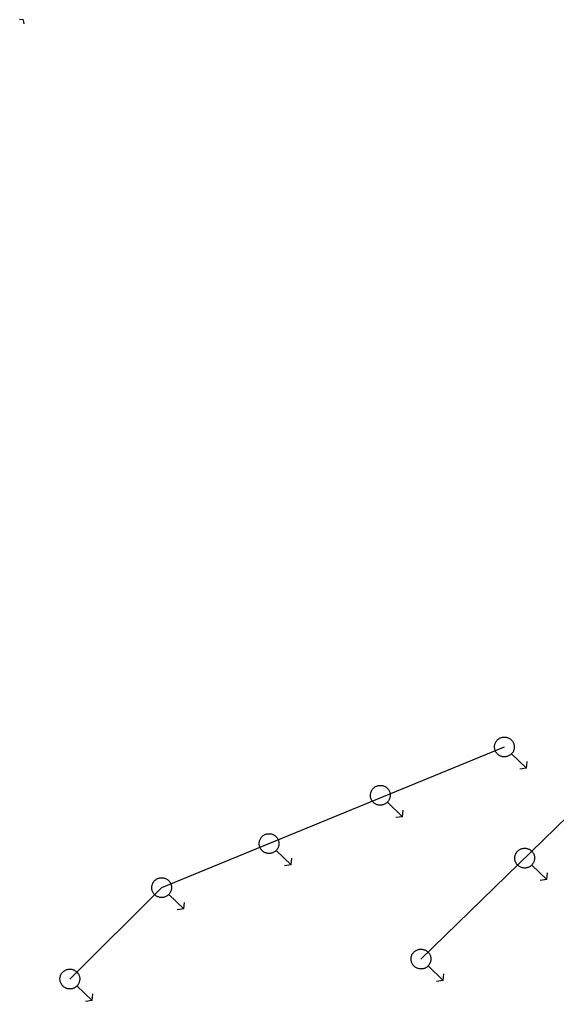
# Model space of a CAD drawing. Header units: inches. Extents: x 21905 to 29562, y 37649 to 43473.
# Drawn here: x 24742.9 to 24912, y 40787.1 to 41095.6 of the extents above; entities that cross this region are included whole.
import ezdxf

# ---------------------------------------------------------------- set-up
doc = ezdxf.new("R2010")
doc.units = ezdxf.units.IN
doc.header["$MEASUREMENT"] = 0

msp = doc.modelspace()

# ---------------------------------------------------------------- linework, layer by layer
for points in [[(24744.11, 41095.53), (24742.95, 41095.64)], [(24744.11, 41095.53), (24742.95, 41095.64)], [(24744.11, 41095.53), (24744.28, 41094.37)], [(24744.11, 41095.53), (24744.28, 41094.37)], [(24869.11, 40800.41), (24961.45, 40890.26), (25045.15, 40965.88)], [(24869.11, 40800.41), (24961.45, 40890.26), (25045.15, 40965.88)], [(24898.28, 40868.08), (24898.35, 40867.87), (24898.4, 40867.66), (24898.43, 40867.44), (24898.45, 40867.23), (24898.45, 40867.01), (24898.44, 40866.79), (24898.41, 40866.58), (24898.37, 40866.36), (24898.31, 40866.15), (24898.24, 40865.95), (24898.16, 40865.75), (24898.06, 40865.55), (24897.95, 40865.37), (24897.82, 40865.19), (24897.68, 40865.02), (24897.54, 40864.86), (24897.38, 40864.71), (24897.21, 40864.58), (24897.03, 40864.45), (24896.84, 40864.34), (24896.65, 40864.24), (24896.45, 40864.16), (24896.24, 40864.09), (24896.03, 40864.03), (24895.82, 40863.99), (24895.6, 40863.96), (24895.39, 40863.95), (24895.17, 40863.96), (24894.95, 40863.98), (24894.74, 40864.01), (24894.52, 40864.06), (24894.32, 40864.12), (24894.11, 40864.2), (24893.92, 40864.29), (24893.73, 40864.4), (24893.54, 40864.52), (24893.37, 40864.65), (24893.21, 40864.79), (24893.05, 40864.95), (24892.91, 40865.11), (24892.78, 40865.28), (24892.66, 40865.47), (24892.56, 40865.66), (24892.46, 40865.85), (24892.39, 40866.06), (24892.32, 40866.27), (24892.28, 40866.48), (24892.24, 40866.69), (24892.22, 40866.91), (24892.22, 40867.13), (24892.23, 40867.34), (24892.26, 40867.56), (24892.3, 40867.77), (24892.36, 40867.98), (24892.43, 40868.19), (24892.51, 40868.39), (24892.61, 40868.58), (24892.72, 40868.77), (24892.85, 40868.95), (24892.99, 40869.12), (24893.14, 40869.28), (24893.29, 40869.42), (24893.46, 40869.56), (24893.64, 40869.68), (24893.83, 40869.8), (24894.02, 40869.89), (24894.22, 40869.98), (24894.43, 40870.05), (24894.64, 40870.11), (24894.85, 40870.15), (24895.07, 40870.17), (24895.29, 40870.18), (24895.5, 40870.18), (24895.72, 40870.16), (24895.93, 40870.13), (24896.15, 40870.08), (24896.35, 40870.01), (24896.56, 40869.94), (24896.75, 40869.84), (24896.94, 40869.74), (24897.13, 40869.62), (24897.3, 40869.49), (24897.46, 40869.34), (24897.62, 40869.19), (24897.76, 40869.03), (24897.89, 40868.85), (24898.01, 40868.67), (24898.11, 40868.48), (24898.21, 40868.28), (24898.28, 40868.08)], [(24898.28, 40868.08), (24898.35, 40867.87), (24898.4, 40867.66), (24898.43, 40867.44), (24898.45, 40867.23), (24898.45, 40867.01), (24898.44, 40866.79), (24898.41, 40866.58), (24898.37, 40866.36), (24898.31, 40866.15), (24898.24, 40865.95), (24898.16, 40865.75), (24898.06, 40865.55), (24897.95, 40865.37), (24897.82, 40865.19), (24897.68, 40865.02), (24897.54, 40864.86), (24897.38, 40864.71), (24897.21, 40864.58), (24897.03, 40864.45), (24896.84, 40864.34), (24896.65, 40864.24), (24896.45, 40864.16), (24896.24, 40864.09), (24896.03, 40864.03), (24895.82, 40863.99), (24895.6, 40863.96), (24895.39, 40863.95), (24895.17, 40863.96), (24894.95, 40863.98), (24894.74, 40864.01), (24894.52, 40864.06), (24894.32, 40864.12), (24894.11, 40864.2), (24893.92, 40864.29), (24893.73, 40864.4), (24893.54, 40864.52), (24893.37, 40864.65), (24893.21, 40864.79), (24893.05, 40864.95), (24892.91, 40865.11), (24892.78, 40865.28), (24892.66, 40865.47), (24892.56, 40865.66), (24892.46, 40865.85), (24892.39, 40866.06), (24892.32, 40866.27), (24892.28, 40866.48), (24892.24, 40866.69), (24892.22, 40866.91), (24892.22, 40867.13), (24892.23, 40867.34), (24892.26, 40867.56), (24892.3, 40867.77), (24892.36, 40867.98), (24892.43, 40868.19), (24892.51, 40868.39), (24892.61, 40868.58), (24892.72, 40868.77), (24892.85, 40868.95), (24892.99, 40869.12), (24893.14, 40869.28), (24893.29, 40869.42), (24893.46, 40869.56), (24893.64, 40869.68), (24893.83, 40869.8), (24894.02, 40869.89), (24894.22, 40869.98), (24894.43, 40870.05), (24894.64, 40870.11), (24894.85, 40870.15), (24895.07, 40870.17), (24895.29, 40870.18), (24895.5, 40870.18), (24895.72, 40870.16), (24895.93, 40870.13), (24896.15, 40870.08), (24896.35, 40870.01), (24896.56, 40869.94), (24896.75, 40869.84), (24896.94, 40869.74), (24897.13, 40869.62), (24897.3, 40869.49), (24897.46, 40869.34), (24897.62, 40869.19), (24897.76, 40869.03), (24897.89, 40868.85), (24898.01, 40868.67), (24898.11, 40868.48), (24898.21, 40868.28), (24898.28, 40868.08)], [(24758.73, 40794.12), (24787.6, 40822.85), (24895.34, 40867.07)], [(24758.73, 40794.12), (24787.6, 40822.85), (24895.34, 40867.07)], [(24897.58, 40864.9), (24902.31, 40860.35)], [(24897.58, 40864.9), (24902.31, 40860.35)], [(24902.31, 40860.35), (24902.52, 40862.45)], [(24902.31, 40860.35), (24902.52, 40862.45)], [(24902.31, 40860.35), (24900.23, 40860.06)], [(24902.31, 40860.35), (24900.23, 40860.06)], [(24859.28, 40852.88), (24859.35, 40852.67), (24859.4, 40852.46), (24859.43, 40852.24), (24859.45, 40852.03), (24859.45, 40851.81), (24859.44, 40851.59), (24859.41, 40851.38), (24859.37, 40851.16), (24859.31, 40850.95), (24859.24, 40850.75), (24859.16, 40850.55), (24859.06, 40850.35), (24858.95, 40850.17), (24858.82, 40849.99), (24858.68, 40849.82), (24858.54, 40849.66), (24858.38, 40849.51), (24858.21, 40849.38), (24858.03, 40849.25), (24857.84, 40849.14), (24857.65, 40849.04), (24857.45, 40848.96), (24857.24, 40848.89), (24857.03, 40848.83), (24856.82, 40848.79), (24856.6, 40848.76), (24856.39, 40848.75), (24856.17, 40848.76), (24855.95, 40848.78), (24855.74, 40848.81), (24855.52, 40848.86), (24855.32, 40848.92), (24855.11, 40849), (24854.92, 40849.09), (24854.73, 40849.2), (24854.54, 40849.32), (24854.37, 40849.45), (24854.21, 40849.59), (24854.05, 40849.75), (24853.91, 40849.91), (24853.78, 40850.09), (24853.66, 40850.27), (24853.56, 40850.46), (24853.47, 40850.66), (24853.39, 40850.86), (24853.32, 40851.07), (24853.28, 40851.28), (24853.24, 40851.49), (24853.22, 40851.71), (24853.22, 40851.93), (24853.23, 40852.15), (24853.26, 40852.36), (24853.3, 40852.58), (24853.36, 40852.79), (24853.43, 40852.99), (24853.51, 40853.19), (24853.61, 40853.38), (24853.72, 40853.57), (24853.85, 40853.75), (24853.99, 40853.92), (24854.14, 40854.08), (24854.29, 40854.22), (24854.46, 40854.36), (24854.64, 40854.49), (24854.83, 40854.6), (24855.02, 40854.7), (24855.22, 40854.78), (24855.43, 40854.85), (24855.64, 40854.91), (24855.85, 40854.95), (24856.07, 40854.97), (24856.29, 40854.99), (24856.5, 40854.98), (24856.72, 40854.96), (24856.94, 40854.93), (24857.15, 40854.88), (24857.35, 40854.81), (24857.56, 40854.74), (24857.75, 40854.64), (24857.95, 40854.54), (24858.13, 40854.42), (24858.3, 40854.29), (24858.46, 40854.15), (24858.62, 40853.99), (24858.76, 40853.83), (24858.89, 40853.65), (24859.01, 40853.47), (24859.11, 40853.28), (24859.21, 40853.08), (24859.28, 40852.88)], [(24859.28, 40852.88), (24859.35, 40852.67), (24859.4, 40852.46), (24859.43, 40852.24), (24859.45, 40852.03), (24859.45, 40851.81), (24859.44, 40851.59), (24859.41, 40851.38), (24859.37, 40851.16), (24859.31, 40850.95), (24859.24, 40850.75), (24859.16, 40850.55), (24859.06, 40850.35), (24858.95, 40850.17), (24858.82, 40849.99), (24858.68, 40849.82), (24858.54, 40849.66), (24858.38, 40849.51), (24858.21, 40849.38), (24858.03, 40849.25), (24857.84, 40849.14), (24857.65, 40849.04), (24857.45, 40848.96), (24857.24, 40848.89), (24857.03, 40848.83), (24856.82, 40848.79), (24856.6, 40848.76), (24856.39, 40848.75), (24856.17, 40848.76), (24855.95, 40848.78), (24855.74, 40848.81), (24855.52, 40848.86), (24855.32, 40848.92), (24855.11, 40849), (24854.92, 40849.09), (24854.73, 40849.2), (24854.54, 40849.32), (24854.37, 40849.45), (24854.21, 40849.59), (24854.05, 40849.75), (24853.91, 40849.91), (24853.78, 40850.09), (24853.66, 40850.27), (24853.56, 40850.46), (24853.47, 40850.66), (24853.39, 40850.86), (24853.32, 40851.07), (24853.28, 40851.28), (24853.24, 40851.49), (24853.22, 40851.71), (24853.22, 40851.93), (24853.23, 40852.15), (24853.26, 40852.36), (24853.3, 40852.58), (24853.36, 40852.79), (24853.43, 40852.99), (24853.51, 40853.19), (24853.61, 40853.38), (24853.72, 40853.57), (24853.85, 40853.75), (24853.99, 40853.92), (24854.14, 40854.08), (24854.29, 40854.22), (24854.46, 40854.36), (24854.64, 40854.49), (24854.83, 40854.6), (24855.02, 40854.7), (24855.22, 40854.78), (24855.43, 40854.85), (24855.64, 40854.91), (24855.85, 40854.95), (24856.07, 40854.97), (24856.29, 40854.99), (24856.5, 40854.98), (24856.72, 40854.96), (24856.94, 40854.93), (24857.15, 40854.88), (24857.35, 40854.81), (24857.56, 40854.74), (24857.75, 40854.64), (24857.95, 40854.54), (24858.13, 40854.42), (24858.3, 40854.29), (24858.46, 40854.15), (24858.62, 40853.99), (24858.76, 40853.83), (24858.89, 40853.65), (24859.01, 40853.47), (24859.11, 40853.28), (24859.21, 40853.08), (24859.28, 40852.88)], [(24858.58, 40849.7), (24863.31, 40845.15)], [(24858.58, 40849.7), (24863.31, 40845.15)], [(24863.31, 40845.15), (24863.52, 40847.25)], [(24863.31, 40845.15), (24863.52, 40847.25)], [(24863.31, 40845.15), (24861.23, 40844.86)], [(24863.31, 40845.15), (24861.23, 40844.86)], [(24824.31, 40837.71), (24824.37, 40837.5), (24824.42, 40837.29), (24824.45, 40837.07), (24824.47, 40836.86), (24824.48, 40836.64), (24824.46, 40836.42), (24824.44, 40836.2), (24824.4, 40835.99), (24824.34, 40835.78), (24824.27, 40835.58), (24824.18, 40835.38), (24824.08, 40835.18), (24823.97, 40835), (24823.85, 40834.82), (24823.71, 40834.65), (24823.56, 40834.49), (24823.4, 40834.34), (24823.23, 40834.2), (24823.05, 40834.08), (24822.87, 40833.97), (24822.67, 40833.87), (24822.47, 40833.79), (24822.27, 40833.71), (24822.06, 40833.66), (24821.84, 40833.62), (24821.63, 40833.59), (24821.41, 40833.58), (24821.19, 40833.58), (24820.98, 40833.6), (24820.76, 40833.64), (24820.55, 40833.69), (24820.34, 40833.75), (24820.14, 40833.83), (24819.94, 40833.92), (24819.75, 40834.03), (24819.57, 40834.15), (24819.4, 40834.28), (24819.23, 40834.42), (24819.08, 40834.57), (24818.94, 40834.74), (24818.81, 40834.91), (24818.69, 40835.1), (24818.58, 40835.29), (24818.49, 40835.48), (24818.41, 40835.69), (24818.35, 40835.89), (24818.3, 40836.11), (24818.27, 40836.32), (24818.25, 40836.54), (24818.24, 40836.76), (24818.26, 40836.97), (24818.28, 40837.19), (24818.33, 40837.4), (24818.38, 40837.61), (24818.45, 40837.82), (24818.54, 40838.02), (24818.64, 40838.21), (24818.75, 40838.4), (24818.87, 40838.58), (24819.01, 40838.74), (24819.16, 40838.9), (24819.32, 40839.05), (24819.49, 40839.19), (24819.67, 40839.31), (24819.85, 40839.42), (24820.05, 40839.52), (24820.25, 40839.61), (24820.45, 40839.68), (24820.66, 40839.73), (24820.88, 40839.78), (24821.09, 40839.8), (24821.31, 40839.81), (24821.53, 40839.81), (24821.75, 40839.79), (24821.96, 40839.76), (24822.17, 40839.71), (24822.38, 40839.64), (24822.58, 40839.56), (24822.78, 40839.47), (24822.97, 40839.37), (24823.15, 40839.25), (24823.33, 40839.12), (24823.49, 40838.97), (24823.64, 40838.82), (24823.79, 40838.65), (24823.92, 40838.48), (24824.03, 40838.3), (24824.14, 40838.11), (24824.23, 40837.91), (24824.31, 40837.71)], [(24824.31, 40837.71), (24824.37, 40837.5), (24824.42, 40837.29), (24824.45, 40837.07), (24824.47, 40836.86), (24824.48, 40836.64), (24824.46, 40836.42), (24824.44, 40836.2), (24824.4, 40835.99), (24824.34, 40835.78), (24824.27, 40835.58), (24824.18, 40835.38), (24824.08, 40835.18), (24823.97, 40835), (24823.85, 40834.82), (24823.71, 40834.65), (24823.56, 40834.49), (24823.4, 40834.34), (24823.23, 40834.2), (24823.05, 40834.08), (24822.87, 40833.97), (24822.67, 40833.87), (24822.47, 40833.79), (24822.27, 40833.71), (24822.06, 40833.66), (24821.84, 40833.62), (24821.63, 40833.59), (24821.41, 40833.58), (24821.19, 40833.58), (24820.98, 40833.6), (24820.76, 40833.64), (24820.55, 40833.69), (24820.34, 40833.75), (24820.14, 40833.83), (24819.94, 40833.92), (24819.75, 40834.03), (24819.57, 40834.15), (24819.4, 40834.28), (24819.23, 40834.42), (24819.08, 40834.57), (24818.94, 40834.74), (24818.81, 40834.91), (24818.69, 40835.1), (24818.58, 40835.29), (24818.49, 40835.48), (24818.41, 40835.69), (24818.35, 40835.89), (24818.3, 40836.11), (24818.27, 40836.32), (24818.25, 40836.54), (24818.24, 40836.76), (24818.26, 40836.97), (24818.28, 40837.19), (24818.33, 40837.4), (24818.38, 40837.61), (24818.45, 40837.82), (24818.54, 40838.02), (24818.64, 40838.21), (24818.75, 40838.4), (24818.87, 40838.58), (24819.01, 40838.74), (24819.16, 40838.9), (24819.32, 40839.05), (24819.49, 40839.19), (24819.67, 40839.31), (24819.85, 40839.42), (24820.05, 40839.52), (24820.25, 40839.61), (24820.45, 40839.68), (24820.66, 40839.73), (24820.88, 40839.78), (24821.09, 40839.8), (24821.31, 40839.81), (24821.53, 40839.81), (24821.75, 40839.79), (24821.96, 40839.76), (24822.17, 40839.71), (24822.38, 40839.64), (24822.58, 40839.56), (24822.78, 40839.47), (24822.97, 40839.37), (24823.15, 40839.25), (24823.33, 40839.12), (24823.49, 40838.97), (24823.64, 40838.82), (24823.79, 40838.65), (24823.92, 40838.48), (24824.03, 40838.3), (24824.14, 40838.11), (24824.23, 40837.91), (24824.31, 40837.71)], [(24823.6, 40834.53), (24828.34, 40829.98)], [(24823.6, 40834.53), (24828.34, 40829.98)], [(24904.66, 40833.13), (24904.72, 40832.93), (24904.77, 40832.71), (24904.8, 40832.5), (24904.82, 40832.28), (24904.82, 40832.06), (24904.81, 40831.85), (24904.78, 40831.63), (24904.74, 40831.42), (24904.69, 40831.21), (24904.62, 40831), (24904.53, 40830.8), (24904.43, 40830.61), (24904.32, 40830.42), (24904.19, 40830.24), (24904.06, 40830.08), (24903.91, 40829.92), (24903.75, 40829.77), (24903.58, 40829.63), (24903.4, 40829.51), (24903.21, 40829.4), (24903.02, 40829.3), (24902.82, 40829.21), (24902.61, 40829.14), (24902.4, 40829.09), (24902.19, 40829.04), (24901.97, 40829.02), (24901.76, 40829.01), (24901.54, 40829.01), (24901.32, 40829.03), (24901.11, 40829.06), (24900.9, 40829.11), (24900.69, 40829.18), (24900.49, 40829.26), (24900.29, 40829.35), (24900.1, 40829.45), (24899.92, 40829.57), (24899.74, 40829.7), (24899.58, 40829.85), (24899.42, 40830), (24899.28, 40830.17), (24899.15, 40830.34), (24899.03, 40830.52), (24898.93, 40830.71), (24898.84, 40830.91), (24898.76, 40831.11), (24898.7, 40831.32), (24898.65, 40831.53), (24898.61, 40831.75), (24898.59, 40831.96), (24898.59, 40832.18), (24898.6, 40832.4), (24898.63, 40832.62), (24898.67, 40832.83), (24898.73, 40833.04), (24898.8, 40833.24), (24898.88, 40833.44), (24898.98, 40833.64), (24899.1, 40833.82), (24899.22, 40834), (24899.36, 40834.17), (24899.51, 40834.33), (24899.67, 40834.48), (24899.84, 40834.62), (24900.01, 40834.74), (24900.2, 40834.85), (24900.39, 40834.95), (24900.59, 40835.03), (24900.8, 40835.11), (24901.01, 40835.16), (24901.22, 40835.2), (24901.44, 40835.23), (24901.66, 40835.24), (24901.88, 40835.24), (24902.09, 40835.22), (24902.31, 40835.18), (24902.52, 40835.13), (24902.73, 40835.07), (24902.93, 40834.99), (24903.13, 40834.9), (24903.32, 40834.79), (24903.5, 40834.67), (24903.67, 40834.54), (24903.84, 40834.4), (24903.99, 40834.25), (24904.13, 40834.08), (24904.26, 40833.91), (24904.38, 40833.72), (24904.49, 40833.53), (24904.58, 40833.34), (24904.66, 40833.13)], [(24904.66, 40833.13), (24904.72, 40832.93), (24904.77, 40832.71), (24904.8, 40832.5), (24904.82, 40832.28), (24904.82, 40832.06), (24904.81, 40831.85), (24904.78, 40831.63), (24904.74, 40831.42), (24904.69, 40831.21), (24904.62, 40831), (24904.53, 40830.8), (24904.43, 40830.61), (24904.32, 40830.42), (24904.19, 40830.24), (24904.06, 40830.08), (24903.91, 40829.92), (24903.75, 40829.77), (24903.58, 40829.63), (24903.4, 40829.51), (24903.21, 40829.4), (24903.02, 40829.3), (24902.82, 40829.21), (24902.61, 40829.14), (24902.4, 40829.09), (24902.19, 40829.04), (24901.97, 40829.02), (24901.76, 40829.01), (24901.54, 40829.01), (24901.32, 40829.03), (24901.11, 40829.06), (24900.9, 40829.11), (24900.69, 40829.18), (24900.49, 40829.26), (24900.29, 40829.35), (24900.1, 40829.45), (24899.92, 40829.57), (24899.74, 40829.7), (24899.58, 40829.85), (24899.42, 40830), (24899.28, 40830.17), (24899.15, 40830.34), (24899.03, 40830.52), (24898.93, 40830.71), (24898.84, 40830.91), (24898.76, 40831.11), (24898.7, 40831.32), (24898.65, 40831.53), (24898.61, 40831.75), (24898.59, 40831.96), (24898.59, 40832.18), (24898.6, 40832.4), (24898.63, 40832.62), (24898.67, 40832.83), (24898.73, 40833.04), (24898.8, 40833.24), (24898.88, 40833.44), (24898.98, 40833.64), (24899.1, 40833.82), (24899.22, 40834), (24899.36, 40834.17), (24899.51, 40834.33), (24899.67, 40834.48), (24899.84, 40834.62), (24900.01, 40834.74), (24900.2, 40834.85), (24900.39, 40834.95), (24900.59, 40835.03), (24900.8, 40835.11), (24901.01, 40835.16), (24901.22, 40835.2), (24901.44, 40835.23), (24901.66, 40835.24), (24901.88, 40835.24), (24902.09, 40835.22), (24902.31, 40835.18), (24902.52, 40835.13), (24902.73, 40835.07), (24902.93, 40834.99), (24903.13, 40834.9), (24903.32, 40834.79), (24903.5, 40834.67), (24903.67, 40834.54), (24903.84, 40834.4), (24903.99, 40834.25), (24904.13, 40834.08), (24904.26, 40833.91), (24904.38, 40833.72), (24904.49, 40833.53), (24904.58, 40833.34), (24904.66, 40833.13)], [(24828.34, 40829.98), (24828.55, 40832.07)], [(24828.34, 40829.98), (24828.55, 40832.07)], [(24828.34, 40829.98), (24826.25, 40829.69)], [(24828.34, 40829.98), (24826.25, 40829.69)], [(24903.95, 40829.96), (24908.68, 40825.4)], [(24903.95, 40829.96), (24908.68, 40825.4)], [(24908.68, 40825.4), (24908.89, 40827.5)], [(24908.68, 40825.4), (24908.89, 40827.5)], [(24790.54, 40823.86), (24790.61, 40823.66), (24790.66, 40823.44), (24790.69, 40823.23), (24790.71, 40823.01), (24790.71, 40822.8), (24790.7, 40822.58), (24790.67, 40822.36), (24790.63, 40822.15), (24790.57, 40821.94), (24790.5, 40821.73), (24790.42, 40821.53), (24790.32, 40821.34), (24790.21, 40821.15), (24790.08, 40820.98), (24789.94, 40820.81), (24789.8, 40820.65), (24789.64, 40820.5), (24789.47, 40820.36), (24789.29, 40820.24), (24789.1, 40820.13), (24788.91, 40820.03), (24788.71, 40819.94), (24788.5, 40819.87), (24788.29, 40819.82), (24788.08, 40819.78), (24787.86, 40819.75), (24787.64, 40819.74), (24787.43, 40819.74), (24787.21, 40819.76), (24787, 40819.8), (24786.78, 40819.85), (24786.58, 40819.91), (24786.37, 40819.99), (24786.18, 40820.08), (24785.99, 40820.19), (24785.8, 40820.3), (24785.63, 40820.44), (24785.47, 40820.58), (24785.31, 40820.73), (24785.17, 40820.9), (24785.04, 40821.07), (24784.92, 40821.25), (24784.82, 40821.44), (24784.72, 40821.64), (24784.65, 40821.84), (24784.58, 40822.05), (24784.54, 40822.26), (24784.5, 40822.48), (24784.48, 40822.7), (24784.48, 40822.91), (24784.49, 40823.13), (24784.52, 40823.35), (24784.56, 40823.56), (24784.62, 40823.77), (24784.69, 40823.98), (24784.77, 40824.18), (24784.87, 40824.37), (24784.98, 40824.56), (24785.11, 40824.73), (24785.25, 40824.9), (24785.39, 40825.06), (24785.55, 40825.21), (24785.72, 40825.35), (24785.9, 40825.47), (24786.09, 40825.58), (24786.28, 40825.68), (24786.48, 40825.77), (24786.69, 40825.84), (24786.9, 40825.89), (24787.11, 40825.93), (24787.33, 40825.96), (24787.55, 40825.97), (24787.76, 40825.97), (24787.98, 40825.95), (24788.19, 40825.91), (24788.41, 40825.86), (24788.61, 40825.8), (24788.82, 40825.72), (24789.01, 40825.63), (24789.2, 40825.52), (24789.39, 40825.4), (24789.56, 40825.27), (24789.72, 40825.13), (24789.88, 40824.98), (24790.02, 40824.81), (24790.15, 40824.64), (24790.27, 40824.46), (24790.37, 40824.27), (24790.47, 40824.07), (24790.54, 40823.86)], [(24790.54, 40823.86), (24790.61, 40823.66), (24790.66, 40823.44), (24790.69, 40823.23), (24790.71, 40823.01), (24790.71, 40822.8), (24790.7, 40822.58), (24790.67, 40822.36), (24790.63, 40822.15), (24790.57, 40821.94), (24790.5, 40821.73), (24790.42, 40821.53), (24790.32, 40821.34), (24790.21, 40821.15), (24790.08, 40820.98), (24789.94, 40820.81), (24789.8, 40820.65), (24789.64, 40820.5), (24789.47, 40820.36), (24789.29, 40820.24), (24789.1, 40820.13), (24788.91, 40820.03), (24788.71, 40819.94), (24788.5, 40819.87), (24788.29, 40819.82), (24788.08, 40819.78), (24787.86, 40819.75), (24787.64, 40819.74), (24787.43, 40819.74), (24787.21, 40819.76), (24787, 40819.8), (24786.78, 40819.85), (24786.58, 40819.91), (24786.37, 40819.99), (24786.18, 40820.08), (24785.99, 40820.19), (24785.8, 40820.3), (24785.63, 40820.44), (24785.47, 40820.58), (24785.31, 40820.73), (24785.17, 40820.9), (24785.04, 40821.07), (24784.92, 40821.25), (24784.82, 40821.44), (24784.72, 40821.64), (24784.65, 40821.84), (24784.58, 40822.05), (24784.54, 40822.26), (24784.5, 40822.48), (24784.48, 40822.7), (24784.48, 40822.91), (24784.49, 40823.13), (24784.52, 40823.35), (24784.56, 40823.56), (24784.62, 40823.77), (24784.69, 40823.98), (24784.77, 40824.18), (24784.87, 40824.37), (24784.98, 40824.56), (24785.11, 40824.73), (24785.25, 40824.9), (24785.39, 40825.06), (24785.55, 40825.21), (24785.72, 40825.35), (24785.9, 40825.47), (24786.09, 40825.58), (24786.28, 40825.68), (24786.48, 40825.77), (24786.69, 40825.84), (24786.9, 40825.89), (24787.11, 40825.93), (24787.33, 40825.96), (24787.55, 40825.97), (24787.76, 40825.97), (24787.98, 40825.95), (24788.19, 40825.91), (24788.41, 40825.86), (24788.61, 40825.8), (24788.82, 40825.72), (24789.01, 40825.63), (24789.2, 40825.52), (24789.39, 40825.4), (24789.56, 40825.27), (24789.72, 40825.13), (24789.88, 40824.98), (24790.02, 40824.81), (24790.15, 40824.64), (24790.27, 40824.46), (24790.37, 40824.27), (24790.47, 40824.07), (24790.54, 40823.86)], [(24908.68, 40825.4), (24906.6, 40825.11)], [(24908.68, 40825.4), (24906.6, 40825.11)], [(24789.84, 40820.69), (24794.57, 40816.14)], [(24789.84, 40820.69), (24794.57, 40816.14)], [(24794.57, 40816.14), (24794.78, 40818.23)], [(24794.57, 40816.14), (24794.78, 40818.23)], [(24794.57, 40816.14), (24792.49, 40815.84)], [(24794.57, 40816.14), (24792.49, 40815.84)], [(24872.06, 40801.42), (24872.12, 40801.21), (24872.17, 40801), (24872.2, 40800.78), (24872.22, 40800.56), (24872.23, 40800.35), (24872.21, 40800.13), (24872.19, 40799.91), (24872.15, 40799.7), (24872.09, 40799.49), (24872.02, 40799.28), (24871.93, 40799.08), (24871.83, 40798.89), (24871.72, 40798.7), (24871.6, 40798.53), (24871.46, 40798.36), (24871.31, 40798.2), (24871.15, 40798.05), (24870.98, 40797.91), (24870.8, 40797.79), (24870.62, 40797.68), (24870.42, 40797.58), (24870.22, 40797.49), (24870.02, 40797.42), (24869.81, 40797.37), (24869.59, 40797.33), (24869.38, 40797.3), (24869.16, 40797.29), (24868.94, 40797.29), (24868.73, 40797.31), (24868.51, 40797.35), (24868.3, 40797.4), (24868.09, 40797.46), (24867.89, 40797.54), (24867.69, 40797.63), (24867.5, 40797.74), (24867.32, 40797.86), (24867.14, 40797.99), (24866.98, 40798.13), (24866.83, 40798.28), (24866.68, 40798.45), (24866.55, 40798.62), (24866.44, 40798.8), (24866.33, 40798.99), (24866.24, 40799.19), (24866.16, 40799.4), (24866.1, 40799.6), (24866.05, 40799.82), (24866.02, 40800.03), (24866, 40800.25), (24865.99, 40800.46), (24866.01, 40800.68), (24866.03, 40800.9), (24866.07, 40801.11), (24866.13, 40801.32), (24866.2, 40801.53), (24866.29, 40801.73), (24866.39, 40801.92), (24866.5, 40802.11), (24866.62, 40802.28), (24866.76, 40802.45), (24866.91, 40802.61), (24867.07, 40802.76), (24867.24, 40802.9), (24867.42, 40803.02), (24867.6, 40803.13), (24867.8, 40803.23), (24868, 40803.32), (24868.2, 40803.39), (24868.41, 40803.44), (24868.63, 40803.48), (24868.84, 40803.51), (24869.06, 40803.52), (24869.28, 40803.52), (24869.49, 40803.5), (24869.71, 40803.46), (24869.92, 40803.41), (24870.13, 40803.35), (24870.33, 40803.27), (24870.53, 40803.18), (24870.72, 40803.07), (24870.9, 40802.96), (24871.07, 40802.82), (24871.24, 40802.68), (24871.39, 40802.53), (24871.53, 40802.36), (24871.67, 40802.19), (24871.78, 40802.01), (24871.89, 40801.82), (24871.98, 40801.62), (24872.06, 40801.42)], [(24872.06, 40801.42), (24872.12, 40801.21), (24872.17, 40801), (24872.2, 40800.78), (24872.22, 40800.56), (24872.23, 40800.35), (24872.21, 40800.13), (24872.19, 40799.91), (24872.15, 40799.7), (24872.09, 40799.49), (24872.02, 40799.28), (24871.93, 40799.08), (24871.83, 40798.89), (24871.72, 40798.7), (24871.6, 40798.53), (24871.46, 40798.36), (24871.31, 40798.2), (24871.15, 40798.05), (24870.98, 40797.91), (24870.8, 40797.79), (24870.62, 40797.68), (24870.42, 40797.58), (24870.22, 40797.49), (24870.02, 40797.42), (24869.81, 40797.37), (24869.59, 40797.33), (24869.38, 40797.3), (24869.16, 40797.29), (24868.94, 40797.29), (24868.73, 40797.31), (24868.51, 40797.35), (24868.3, 40797.4), (24868.09, 40797.46), (24867.89, 40797.54), (24867.69, 40797.63), (24867.5, 40797.74), (24867.32, 40797.86), (24867.14, 40797.99), (24866.98, 40798.13), (24866.83, 40798.28), (24866.68, 40798.45), (24866.55, 40798.62), (24866.44, 40798.8), (24866.33, 40798.99), (24866.24, 40799.19), (24866.16, 40799.4), (24866.1, 40799.6), (24866.05, 40799.82), (24866.02, 40800.03), (24866, 40800.25), (24865.99, 40800.46), (24866.01, 40800.68), (24866.03, 40800.9), (24866.07, 40801.11), (24866.13, 40801.32), (24866.2, 40801.53), (24866.29, 40801.73), (24866.39, 40801.92), (24866.5, 40802.11), (24866.62, 40802.28), (24866.76, 40802.45), (24866.91, 40802.61), (24867.07, 40802.76), (24867.24, 40802.9), (24867.42, 40803.02), (24867.6, 40803.13), (24867.8, 40803.23), (24868, 40803.32), (24868.2, 40803.39), (24868.41, 40803.44), (24868.63, 40803.48), (24868.84, 40803.51), (24869.06, 40803.52), (24869.28, 40803.52), (24869.49, 40803.5), (24869.71, 40803.46), (24869.92, 40803.41), (24870.13, 40803.35), (24870.33, 40803.27), (24870.53, 40803.18), (24870.72, 40803.07), (24870.9, 40802.96), (24871.07, 40802.82), (24871.24, 40802.68), (24871.39, 40802.53), (24871.53, 40802.36), (24871.67, 40802.19), (24871.78, 40802.01), (24871.89, 40801.82), (24871.98, 40801.62), (24872.06, 40801.42)], [(24761.68, 40795.13), (24761.75, 40794.92), (24761.79, 40794.71), (24761.83, 40794.5), (24761.85, 40794.28), (24761.85, 40794.06), (24761.84, 40793.85), (24761.81, 40793.63), (24761.77, 40793.42), (24761.71, 40793.21), (24761.64, 40793), (24761.56, 40792.8), (24761.46, 40792.61), (24761.35, 40792.42), (24761.22, 40792.24), (24761.08, 40792.07), (24760.94, 40791.91), (24760.78, 40791.77), (24760.61, 40791.63), (24760.43, 40791.51), (24760.24, 40791.39), (24760.05, 40791.3), (24759.85, 40791.21), (24759.64, 40791.14), (24759.43, 40791.08), (24759.22, 40791.04), (24759, 40791.02), (24758.78, 40791.01), (24758.57, 40791.01), (24758.35, 40791.03), (24758.14, 40791.06), (24757.92, 40791.11), (24757.72, 40791.18), (24757.51, 40791.25), (24757.32, 40791.35), (24757.13, 40791.45), (24756.94, 40791.57), (24756.77, 40791.7), (24756.61, 40791.85), (24756.45, 40792), (24756.31, 40792.16), (24756.18, 40792.34), (24756.06, 40792.52), (24755.96, 40792.71), (24755.86, 40792.91), (24755.79, 40793.11), (24755.72, 40793.32), (24755.67, 40793.53), (24755.64, 40793.75), (24755.62, 40793.96), (24755.62, 40794.18), (24755.63, 40794.4), (24755.66, 40794.61), (24755.7, 40794.83), (24755.76, 40795.04), (24755.83, 40795.24), (24755.91, 40795.44), (24756.01, 40795.64), (24756.12, 40795.82), (24756.25, 40796), (24756.39, 40796.17), (24756.53, 40796.33), (24756.69, 40796.48), (24756.86, 40796.61), (24757.04, 40796.74), (24757.23, 40796.85), (24757.42, 40796.95), (24757.62, 40797.03), (24757.83, 40797.1), (24758.04, 40797.16), (24758.25, 40797.2), (24758.47, 40797.23), (24758.69, 40797.24), (24758.9, 40797.23), (24759.12, 40797.21), (24759.33, 40797.18), (24759.55, 40797.13), (24759.75, 40797.07), (24759.96, 40796.99), (24760.15, 40796.9), (24760.34, 40796.79), (24760.53, 40796.67), (24760.7, 40796.54), (24760.86, 40796.4), (24761.02, 40796.24), (24761.16, 40796.08), (24761.29, 40795.91), (24761.41, 40795.72), (24761.51, 40795.53), (24761.61, 40795.34), (24761.68, 40795.13)], [(24761.68, 40795.13), (24761.75, 40794.92), (24761.79, 40794.71), (24761.83, 40794.5), (24761.85, 40794.28), (24761.85, 40794.06), (24761.84, 40793.85), (24761.81, 40793.63), (24761.77, 40793.42), (24761.71, 40793.21), (24761.64, 40793), (24761.56, 40792.8), (24761.46, 40792.61), (24761.35, 40792.42), (24761.22, 40792.24), (24761.08, 40792.07), (24760.94, 40791.91), (24760.78, 40791.77), (24760.61, 40791.63), (24760.43, 40791.51), (24760.24, 40791.39), (24760.05, 40791.3), (24759.85, 40791.21), (24759.64, 40791.14), (24759.43, 40791.08), (24759.22, 40791.04), (24759, 40791.02), (24758.78, 40791.01), (24758.57, 40791.01), (24758.35, 40791.03), (24758.14, 40791.06), (24757.92, 40791.11), (24757.72, 40791.18), (24757.51, 40791.25), (24757.32, 40791.35), (24757.13, 40791.45), (24756.94, 40791.57), (24756.77, 40791.7), (24756.61, 40791.85), (24756.45, 40792), (24756.31, 40792.16), (24756.18, 40792.34), (24756.06, 40792.52), (24755.96, 40792.71), (24755.86, 40792.91), (24755.79, 40793.11), (24755.72, 40793.32), (24755.67, 40793.53), (24755.64, 40793.75), (24755.62, 40793.96), (24755.62, 40794.18), (24755.63, 40794.4), (24755.66, 40794.61), (24755.7, 40794.83), (24755.76, 40795.04), (24755.83, 40795.24), (24755.91, 40795.44), (24756.01, 40795.64), (24756.12, 40795.82), (24756.25, 40796), (24756.39, 40796.17), (24756.53, 40796.33), (24756.69, 40796.48), (24756.86, 40796.61), (24757.04, 40796.74), (24757.23, 40796.85), (24757.42, 40796.95), (24757.62, 40797.03), (24757.83, 40797.1), (24758.04, 40797.16), (24758.25, 40797.2), (24758.47, 40797.23), (24758.69, 40797.24), (24758.9, 40797.23), (24759.12, 40797.21), (24759.33, 40797.18), (24759.55, 40797.13), (24759.75, 40797.07), (24759.96, 40796.99), (24760.15, 40796.9), (24760.34, 40796.79), (24760.53, 40796.67), (24760.7, 40796.54), (24760.86, 40796.4), (24761.02, 40796.24), (24761.16, 40796.08), (24761.29, 40795.91), (24761.41, 40795.72), (24761.51, 40795.53), (24761.61, 40795.34), (24761.68, 40795.13)], [(24871.35, 40798.24), (24876.09, 40793.69)], [(24871.35, 40798.24), (24876.09, 40793.69)], [(24876.09, 40793.69), (24874, 40793.39)], [(24876.09, 40793.69), (24874, 40793.39)], [(24876.09, 40793.69), (24876.3, 40795.78)], [(24876.09, 40793.69), (24876.3, 40795.78)], [(24760.98, 40791.96), (24765.71, 40787.4)], [(24760.98, 40791.96), (24765.71, 40787.4)], [(24765.71, 40787.4), (24763.63, 40787.11)], [(24765.71, 40787.4), (24763.63, 40787.11)], [(24765.71, 40787.4), (24765.92, 40789.5)], [(24765.71, 40787.4), (24765.92, 40789.5)]]:
    msp.add_lwpolyline(points)

doc.saveas('drawing.dxf')
